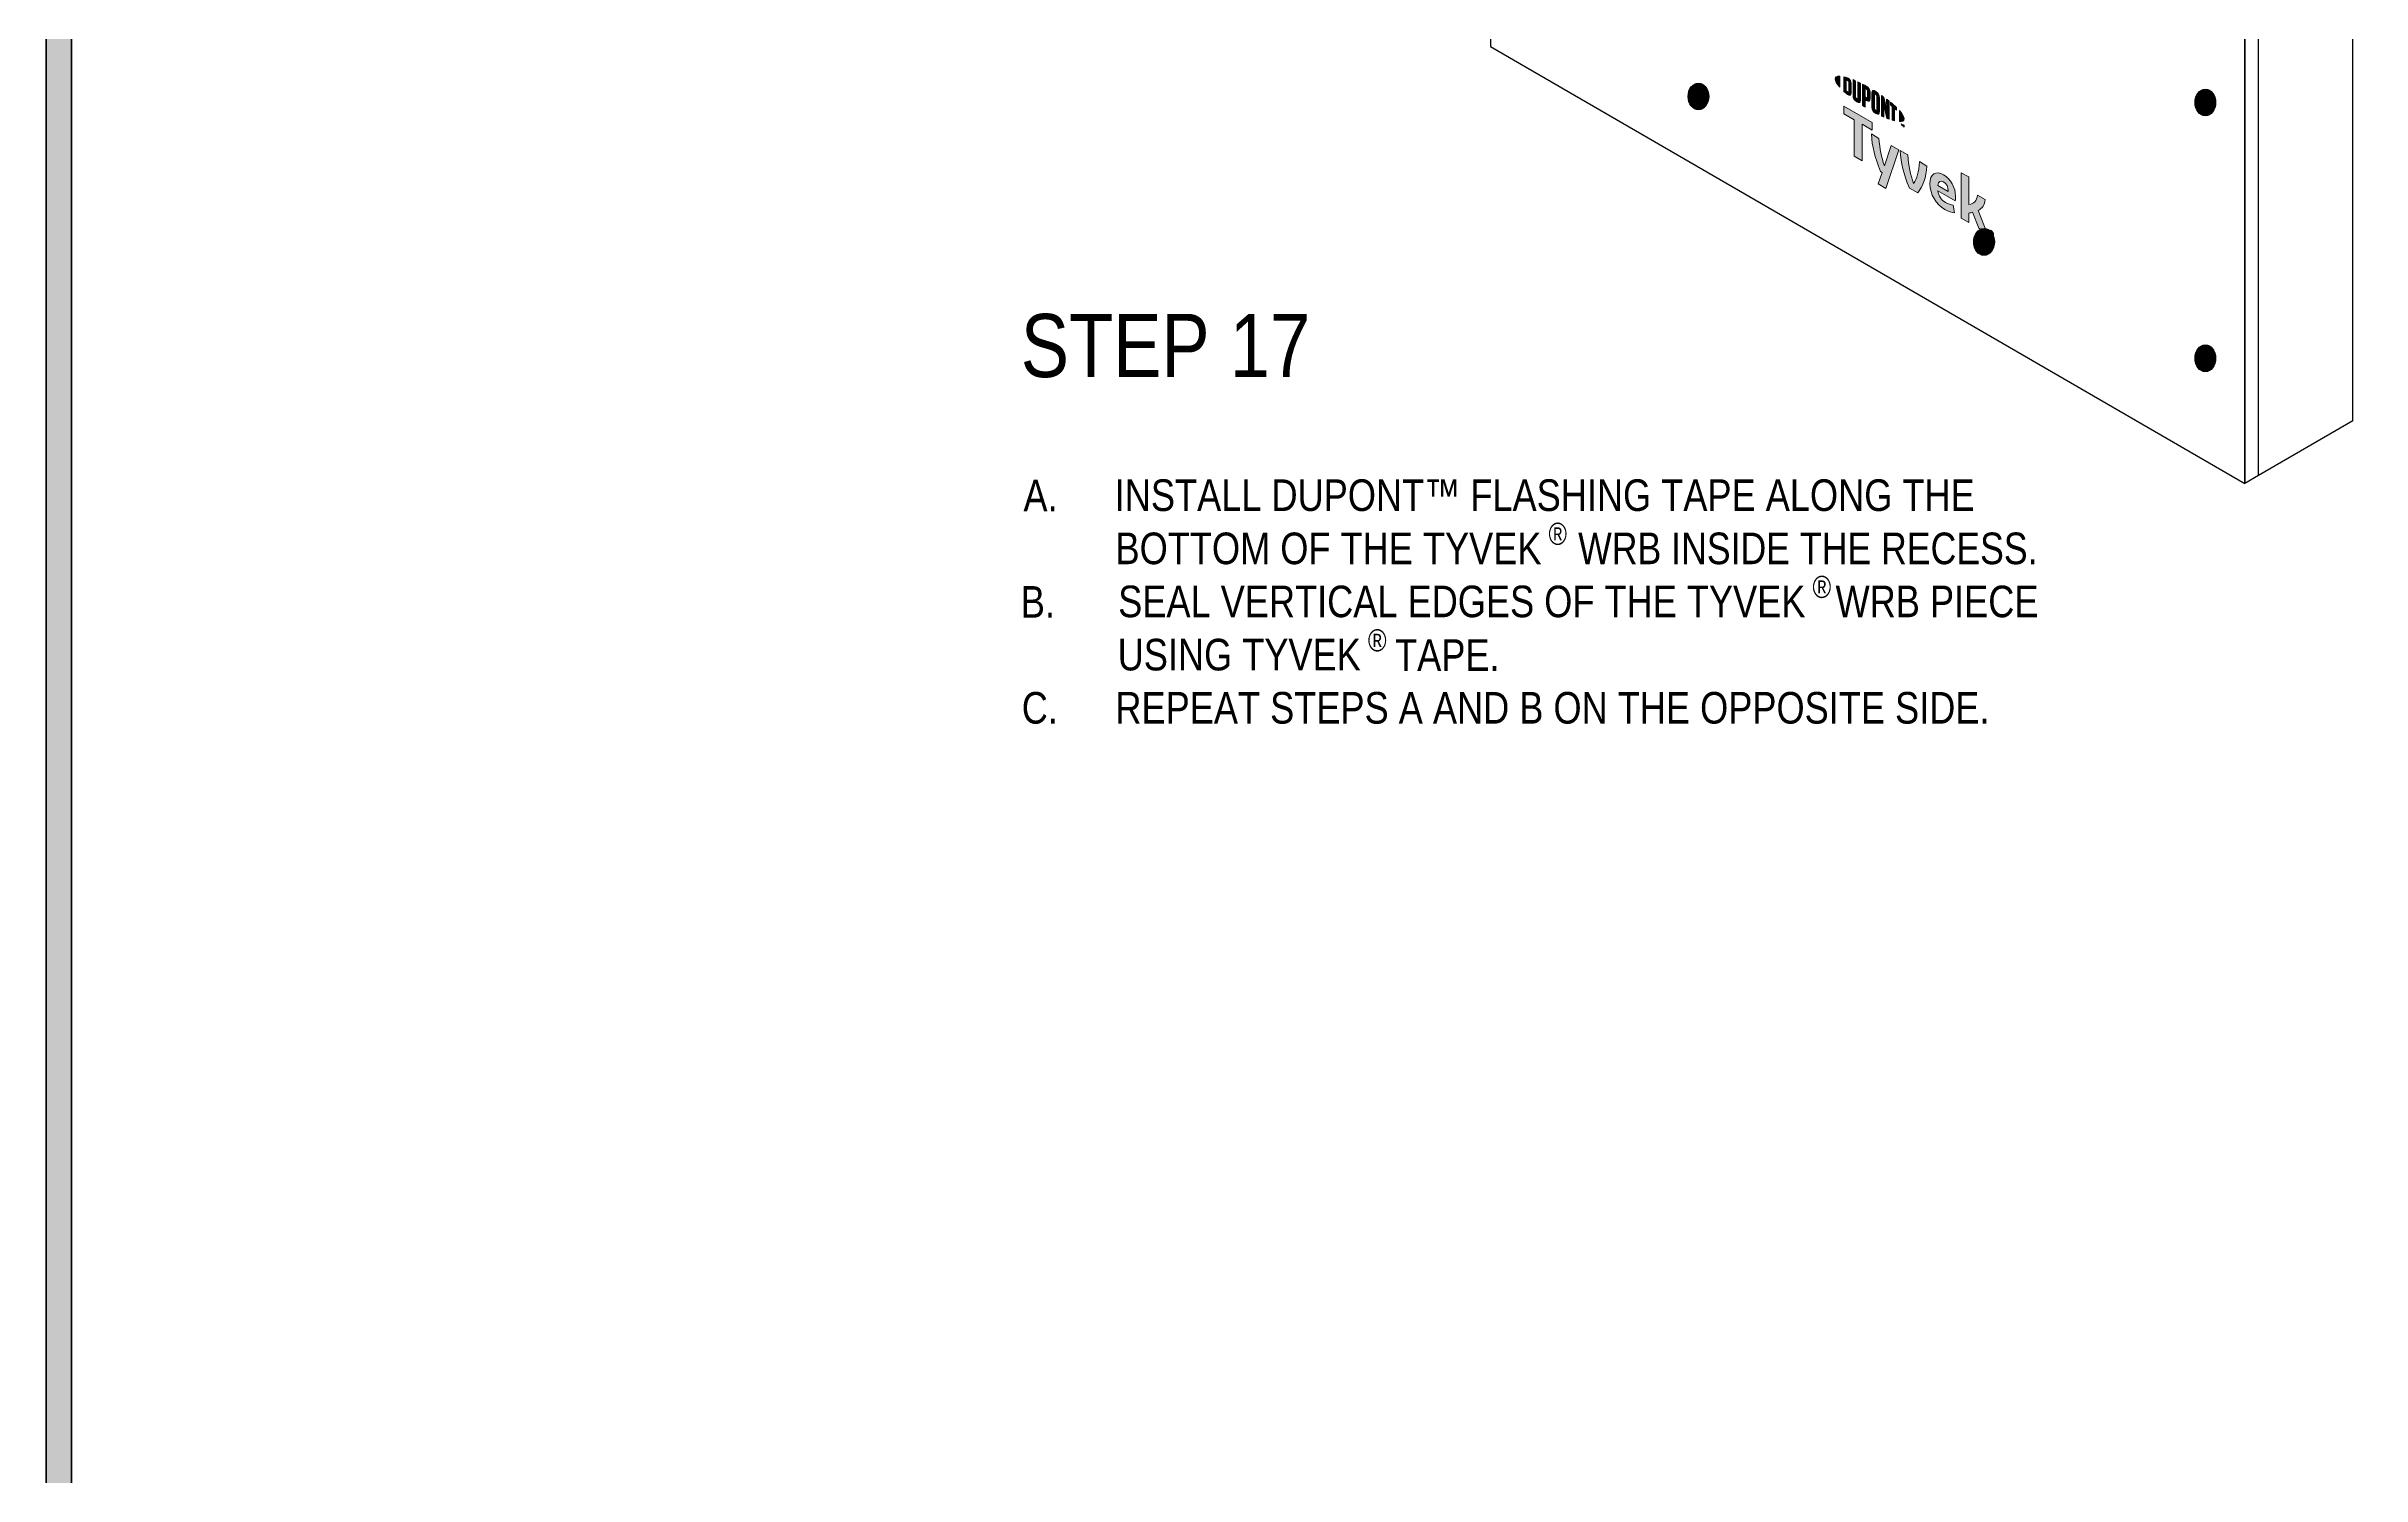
# Model space of a CAD drawing. Extents: x -1328 to 5679, y -4611 to 1603.
# Drawn here: x -1328 to -503, y -2100 to -1590 of the extents above; entities that cross this region are included whole.
import ezdxf

# ---------------------------------------------------------------- set-up
doc = ezdxf.new("R2010")
doc.units = 0
doc.header["$MEASUREMENT"] = 0
for name, color, linetype, lineweight in [('.ATI-TEXT_1', 7, 'Continuous', 0), ('G-ANNO-TTLB', 7, 'Continuous', 0), ('TYVEK', 7, 'Continuous', 0), ('X-REF - TRACED', 7, 'Continuous', 0)]:
    doc.layers.add(name, color=color, linetype=linetype, lineweight=lineweight)

# ---------------------------------------------------------------- blocks, each defined once
blk = doc.blocks.new('Block_34')
at = {"layer": '.ATI-TEXT_1', "char_height": 0.2, "attachment_point": 7}
for s, insert in [('\\C18;\\c0;\\FArial Narrow|b0|i0|c1;\\H11.251642;\\W1.000000;A.', (-979.77, -1756.18)), ('\\C18;\\c0;\\FArial Narrow|b0|i0|c1;\\H11.251642;\\W1.000000;INSTALL DUPONT™ FLASHING TAPE ALONG THE', (-947.24, -1756.18)), ('\\C18;\\c0;\\FArial Narrow|b0|i0|c1;\\H11.251642;\\W1.000000;BOTTOM OF THE TYVEK', (-946.97, -1775.14)), ('\\C18;\\c0;\\FArial Narrow|b0|i0|c1;\\H7.876153;\\W0.985660;®', (-792.63, -1768.2)), ('\\C18;\\c0;\\FArial Narrow|b0|i0|c1;\\H11.251642;\\W0.985660; WRB INSIDE THE RECESS.', (-785.61, -1775.14)), ('\\C18;\\c0;\\FArial Narrow|b0|i0|c1;\\H11.251642;\\W1.000000;SEAL VERTICAL EDGES OF THE TYVEK   WRB PIECE', (-946.01, -1794.04)), ('\\C18;\\c0;\\FArial Narrow|b0|i0|c1;\\H7.876153;\\W1.000000;®', (-698.55, -1787.11)), ('\\C18;\\c0;\\FArial Narrow|b0|i0|c1;\\H11.251642;\\W1.000000;B.', (-980.72, -1794.04)), ('\\C18;\\c0;\\FArial Narrow|b0|i0|c1;\\H7.876153;\\W1.000000;®', (-857, -1806.15)), ('\\C18;\\c0;\\FArial Narrow|b0|i0|c1;\\H11.251642;\\W1.000000;USING TYVEK', (-946.19, -1812.99)), ('\\C18;\\c0;\\FArial Narrow|b0|i0|c1;\\H11.251642;\\W1.000000; TAPE.', (-850.91, -1812.99)), ('\\C18;\\c0;\\FArial Narrow|b0|i0|c1;\\H11.251642;\\W1.000000;C.', (-980.38, -1831.94)), ('\\C18;\\c0;\\FArial Narrow|b0|i0|c1;\\H11.251642;\\W1.000000;REPEAT STEPS A AND B ON THE OPPOSITE SIDE.', (-947, -1831.94))]:
    blk.add_mtext(s, dxfattribs=dict(at, insert=insert))
blk = doc.blocks.new('Block_88')
at = {"layer": 'TYVEK', "true_color": 0x003b71, "transparency": 33554687}
h = blk.add_hatch(color=156, dxfattribs=at)
h.dxf.hatch_style = 2
edge = h.paths.add_edge_path()
edge.add_ellipse((-804.92, -1210.24), major_axis=(0, 4.78), ratio=0.766948, start_angle=0, end_angle=360)
h = blk.add_hatch(color=156, dxfattribs=at)
h.dxf.hatch_style = 2
edge = h.paths.add_edge_path()
edge.add_ellipse((-739.21, -1241.56), major_axis=(0, 4.78), ratio=0.766948, start_angle=0, end_angle=360)
h = blk.add_hatch(color=156, dxfattribs=at)
h.dxf.hatch_style = 2
edge = h.paths.add_edge_path()
edge.add_ellipse((-637.41, -1295.98), major_axis=(0, 4.78), ratio=0.766948, start_angle=0, end_angle=360)
h = blk.add_hatch(color=156, dxfattribs=at)
h.dxf.hatch_style = 2
edge = h.paths.add_edge_path()
edge.add_ellipse((-804.92, -1301.29), major_axis=(0, 4.78), ratio=0.766948, start_angle=0, end_angle=360)
h = blk.add_hatch(color=156, dxfattribs=at)
h.dxf.hatch_style = 2
edge = h.paths.add_edge_path()
edge.add_ellipse((-558.54, -1337.32), major_axis=(0, 4.78), ratio=0.766948, start_angle=0, end_angle=360)
h = blk.add_hatch(color=156, dxfattribs=at)
h.dxf.hatch_style = 2
edge = h.paths.add_edge_path()
edge.add_ellipse((-804.92, -1392.37), major_axis=(0, 4.78), ratio=0.766948, start_angle=0, end_angle=360)
h = blk.add_hatch(color=156, dxfattribs=at)
h.dxf.hatch_style = 2
edge = h.paths.add_edge_path()
edge.add_ellipse((-558.54, -1428.37), major_axis=(0, 4.78), ratio=0.766948, start_angle=0, end_angle=360)
h = blk.add_hatch(color=156, dxfattribs=at)
h.dxf.hatch_style = 2
edge = h.paths.add_edge_path()
edge.add_ellipse((-804.92, -1483.42), major_axis=(0, 4.78), ratio=0.766948, start_angle=0, end_angle=360)
h = blk.add_hatch(color=156, dxfattribs=at)
h.dxf.hatch_style = 2
edge = h.paths.add_edge_path()
edge.add_ellipse((-558.54, -1519.44), major_axis=(0, 4.78), ratio=0.766948, start_angle=0, end_angle=360)
h = blk.add_hatch(color=156, dxfattribs=at)
h.dxf.hatch_style = 2
edge = h.paths.add_edge_path()
edge.add_ellipse((-804.92, -1574.53), major_axis=(0, 4.78), ratio=0.766948, start_angle=0, end_angle=360)
h = blk.add_hatch(color=156, dxfattribs=at)
h.dxf.hatch_style = 2
edge = h.paths.add_edge_path()
edge.add_ellipse((-739.21, -1608.35), major_axis=(0, 4.78), ratio=0.766948, start_angle=0, end_angle=360)
h = blk.add_hatch(color=156, dxfattribs=at)
h.dxf.hatch_style = 2
edge = h.paths.add_edge_path()
edge.add_ellipse((-558.54, -1610.49), major_axis=(0, 4.78), ratio=0.766948, start_angle=0, end_angle=360)
h = blk.add_hatch(color=156, dxfattribs=at)
h.dxf.hatch_style = 2
edge = h.paths.add_edge_path()
edge.add_ellipse((-637.41, -1660.16), major_axis=(0, 4.78), ratio=0.766948, start_angle=0, end_angle=360)
h = blk.add_hatch(color=156, dxfattribs=at)
h.dxf.hatch_style = 2
edge = h.paths.add_edge_path()
edge.add_ellipse((-558.54, -1701.6), major_axis=(0, 4.78), ratio=0.766948, start_angle=0, end_angle=360)
at = {"layer": 'TYVEK', "color": 18, "lineweight": 25, "true_color": 0x080808}
for p, q in [((-805.89, -1210.21), (-803.95, -1210.21)), ((-804.92, -1208.98), (-804.92, -1211.44)), ((-740.18, -1241.53), (-738.23, -1241.53)), ((-739.21, -1240.3), (-739.21, -1242.77)), ((-637.41, -1294.72), (-637.41, -1297.19)), ((-804.92, -1300.03), (-804.92, -1302.49)), ((-638.39, -1295.95), (-636.44, -1295.95)), ((-558.54, -1336.05), (-558.54, -1338.52)), ((-805.89, -1392.34), (-803.95, -1392.34)), ((-804.92, -1391.1), (-804.92, -1393.57)), ((-558.54, -1427.1), (-558.54, -1429.57)), ((-805.89, -1483.39), (-803.95, -1483.39)), ((-804.92, -1482.15), (-804.92, -1484.62)), ((-558.54, -1518.18), (-558.54, -1520.65)), ((-559.51, -1519.42), (-557.56, -1519.42)), ((-805.89, -1574.5), (-803.95, -1574.5)), ((-804.92, -1573.26), (-804.92, -1575.73)), ((-740.18, -1608.32), (-738.23, -1608.32)), ((-739.21, -1607.08), (-739.21, -1609.55)), ((-559.51, -1610.46), (-557.56, -1610.46)), ((-558.54, -1609.23), (-558.54, -1611.7)), ((-638.39, -1660.13), (-636.44, -1660.13)), ((-637.41, -1658.89), (-637.41, -1661.36)), ((-559.51, -1701.57), (-557.56, -1701.57)), ((-558.54, -1700.34), (-558.54, -1702.81))]:
    blk.add_line(p, q, dxfattribs=at)
at = {"layer": 'TYVEK', "color": 18, "lineweight": 25, "true_color": 0x000000}
blk.add_line((-559.51, -1337.29), (-557.56, -1337.29), dxfattribs=at)
at = {"layer": 'TYVEK', "color": 33, "lineweight": 25, "true_color": 0xcc9966}
for points in [[(-559.05, -1332.95)], [(-809.1, -1392.73)], [(-805.43, -1387.95)], [(-809.1, -1483.75)], [(-805.43, -1488.53)]]:
    blk.add_lwpolyline(points, dxfattribs=at)
at = {"layer": 'TYVEK', "color": 18, "lineweight": 25, "true_color": 0x000000}
for centre, major_axis, ratio in [((-804.92, -1210.24), (0, 4.78), 0.766948), ((-739.21, -1241.56), (0, 4.78), 0.766948), ((-637.41, -1295.98), (0, 4.78), 0.766948), ((-804.92, -1301.29), (0, 4.78), 0.766948), ((-558.54, -1337.32), (0, 4.78), 0.766948), ((-558.54, -1337.29), (0, 1.23), 0.788846), ((-804.92, -1392.37), (0, 4.78), 0.766948), ((-558.54, -1428.37), (0, 4.78), 0.766948), ((-804.92, -1483.42), (0, 4.78), 0.766948), ((-558.54, -1519.44), (0, 4.78), 0.766948), ((-804.92, -1574.53), (0, 4.78), 0.766948), ((-739.21, -1608.35), (0, 4.78), 0.766948), ((-558.54, -1610.49), (0, 4.78), 0.766948), ((-637.41, -1660.16), (0, 4.78), 0.766948), ((-558.54, -1701.6), (0, 4.78), 0.766948)]:
    blk.add_ellipse(centre, major_axis=major_axis, ratio=ratio, dxfattribs=at)
at = {"layer": 'TYVEK', "color": 18, "lineweight": 25, "true_color": 0x080808}
for centre in [(-804.92, -1210.21), (-739.21, -1241.53), (-637.41, -1295.95), (-804.92, -1301.26), (-804.92, -1392.34), (-558.54, -1428.34), (-804.92, -1483.39), (-558.54, -1519.42), (-804.92, -1574.5), (-739.21, -1608.32), (-558.54, -1610.46), (-637.41, -1660.13), (-558.54, -1701.57)]:
    blk.add_ellipse(centre, major_axis=(0, 1.23), ratio=0.788846, dxfattribs=at)
blk = doc.blocks.new('Block_513')
at = {"layer": 'X-REF - TRACED', "true_color": 0x848484, "transparency": 33554687}
h = blk.add_hatch(color=252, dxfattribs=at)
h.dxf.hatch_style = 2
edge = h.paths.add_edge_path()
edge.add_spline(control_points=[(-690.51, -1602.09), (-690.51, -1602.81), (-689.9, -1603.84), (-688.83, -1605.04), (-688.83, -1605.04), (-688.83, -1601.1), (-688.83, -1601.1), (-689.9, -1601.05), (-690.51, -1601.37), (-690.51, -1602.09)], knot_values=[0, 0, 0, 0, 1, 1, 1, 2, 2, 2, 3, 3, 3, 3], degree=3, periodic=0)
h = blk.add_hatch(color=252, dxfattribs=at)
h.dxf.hatch_style = 2
edge = h.paths.add_edge_path()
edge.add_spline(control_points=[(-685.63, -1606.52), (-685.63, -1606.82), (-685.79, -1606.83), (-685.98, -1606.72), (-686.12, -1606.64), (-686.35, -1606.44), (-686.54, -1606.28), (-686.54, -1606.28), (-686.54, -1602.51), (-686.54, -1602.51), (-686.35, -1602.56), (-686.12, -1602.63), (-685.98, -1602.72), (-685.79, -1602.83), (-685.63, -1603.02), (-685.63, -1603.32), (-685.63, -1603.32), (-685.63, -1606.52), (-685.63, -1606.52)], knot_values=[0, 0, 0, 0, 1, 1, 1, 2, 2, 2, 3, 3, 3, 4, 4, 4, 5, 5, 5, 6, 6, 6, 6], degree=3, periodic=0)
edge = h.paths.add_edge_path()
edge.add_spline(control_points=[(-685.85, -1601.8), (-686.15, -1601.63), (-686.58, -1601.48), (-687.36, -1601.31), (-687.36, -1601.31), (-687.36, -1606.53), (-687.36, -1606.53), (-686.67, -1607.17), (-686.15, -1607.61), (-685.85, -1607.78), (-685.17, -1608.18), (-684.78, -1607.92), (-684.78, -1607.14), (-684.78, -1607.14), (-684.78, -1603.68), (-684.78, -1603.68), (-684.78, -1602.9), (-685.17, -1602.2), (-685.85, -1601.8)], knot_values=[0, 0, 0, 0, 1, 1, 1, 2, 2, 2, 3, 3, 3, 4, 4, 4, 5, 5, 5, 6, 6, 6, 6], degree=3, periodic=0)
h = blk.add_hatch(color=252, dxfattribs=at)
h.dxf.hatch_style = 2
edge = h.paths.add_edge_path()
edge.add_spline(control_points=[(-682.39, -1609), (-682.39, -1609.31), (-682.48, -1609.45), (-682.81, -1609.21), (-683.13, -1608.98), (-683.22, -1608.77), (-683.22, -1608.41), (-683.22, -1608.41), (-683.22, -1602.73), (-683.22, -1602.73), (-683.43, -1602.63), (-683.91, -1602.43), (-684.11, -1602.34), (-684.11, -1602.34), (-684.11, -1608.1), (-684.11, -1608.1), (-684.11, -1609.01), (-683.73, -1609.6), (-682.81, -1610.25), (-681.96, -1610.85), (-681.45, -1610.65), (-681.45, -1609.64), (-681.45, -1609.64), (-681.45, -1603.56), (-681.45, -1603.56), (-681.62, -1603.47), (-682.2, -1603.19), (-682.39, -1603.11), (-682.39, -1603.11), (-682.39, -1609), (-682.39, -1609)], knot_values=[0, 0, 0, 0, 1, 1, 1, 2, 2, 2, 3, 3, 3, 4, 4, 4, 5, 5, 5, 6, 6, 6, 7, 7, 7, 8, 8, 8, 9, 9, 9, 10, 10, 10, 10], degree=3, periodic=0)
h = blk.add_hatch(color=252, dxfattribs=at)
h.dxf.hatch_style = 2
edge = h.paths.add_edge_path()
edge.add_spline(control_points=[(-678.97, -1608.48), (-678.97, -1608.81), (-679.07, -1608.92), (-679.45, -1608.7), (-679.45, -1608.7), (-679.78, -1608.51), (-679.78, -1608.51), (-679.78, -1608.51), (-679.78, -1605.49), (-679.78, -1605.49), (-679.63, -1605.57), (-679.55, -1605.61), (-679.47, -1605.66), (-679.05, -1605.9), (-678.97, -1606.13), (-678.97, -1606.46), (-678.97, -1606.46), (-678.97, -1608.48), (-678.97, -1608.48)], knot_values=[0, 0, 0, 0, 1, 1, 1, 2, 2, 2, 3, 3, 3, 4, 4, 4, 5, 5, 5, 6, 6, 6, 6], degree=3, periodic=0)
edge = h.paths.add_edge_path()
edge.add_spline(control_points=[(-679.41, -1604.62), (-679.57, -1604.53), (-680.17, -1604.21), (-680.72, -1603.93), (-680.72, -1603.93), (-680.72, -1611.58), (-680.72, -1611.58), (-680.53, -1611.7), (-680.04, -1612.01), (-679.78, -1612.17), (-679.78, -1612.17), (-679.78, -1609.57), (-679.78, -1609.57), (-679.78, -1609.57), (-679.41, -1609.79), (-679.41, -1609.79), (-678.43, -1610.35), (-678.02, -1610.08), (-678.02, -1609.11), (-678.02, -1609.11), (-678.02, -1606.85), (-678.02, -1606.85), (-678.02, -1605.9), (-678.48, -1605.16), (-679.41, -1604.62)], knot_values=[0, 0, 0, 0, 1, 1, 1, 2, 2, 2, 3, 3, 3, 4, 4, 4, 5, 5, 5, 6, 6, 6, 7, 7, 7, 8, 8, 8, 8], degree=3, periodic=0)
h = blk.add_hatch(color=252, dxfattribs=at)
h.dxf.hatch_style = 2
edge = h.paths.add_edge_path()
edge.add_spline(control_points=[(-675.62, -1613.09), (-675.62, -1613.39), (-675.7, -1613.5), (-676.04, -1613.32), (-676.38, -1613.13), (-676.47, -1612.91), (-676.47, -1612.59), (-676.47, -1612.59), (-676.47, -1607.82), (-676.47, -1607.82), (-676.47, -1607.51), (-676.38, -1607.39), (-676.04, -1607.6), (-675.7, -1607.8), (-675.62, -1608.01), (-675.62, -1608.32), (-675.62, -1608.32), (-675.62, -1613.09), (-675.62, -1613.09)], knot_values=[0, 0, 0, 0, 1, 1, 1, 2, 2, 2, 3, 3, 3, 4, 4, 4, 5, 5, 5, 6, 6, 6, 6], degree=3, periodic=0)
edge = h.paths.add_edge_path()
edge.add_spline(control_points=[(-676.04, -1606.53), (-676.91, -1605.98), (-677.42, -1606.12), (-677.42, -1607.13), (-677.42, -1607.13), (-677.42, -1612.13), (-677.42, -1612.13), (-677.42, -1613.2), (-676.95, -1613.91), (-676.04, -1614.39), (-675.14, -1614.86), (-674.67, -1614.74), (-674.67, -1613.61), (-674.67, -1613.61), (-674.67, -1608.83), (-674.67, -1608.83), (-674.67, -1607.75), (-675.09, -1607.13), (-676.04, -1606.53)], knot_values=[0, 0, 0, 0, 1, 1, 1, 2, 2, 2, 3, 3, 3, 4, 4, 4, 5, 5, 5, 6, 6, 6, 6], degree=3, periodic=0)
h = blk.add_hatch(color=252, dxfattribs=at)
h.dxf.hatch_style = 2
edge = h.paths.add_edge_path()
edge.add_spline(control_points=[(-672.07, -1613.08), (-672.07, -1613.08), (-673.11, -1608.59), (-673.11, -1608.59), (-673.39, -1608.39), (-673.73, -1608.15), (-673.99, -1607.96), (-673.99, -1607.96), (-673.99, -1615.31), (-673.99, -1615.31), (-673.81, -1615.4), (-673.34, -1615.61), (-673.09, -1615.71), (-673.09, -1615.71), (-673.17, -1611.34), (-673.17, -1611.34), (-673.17, -1611.34), (-672.07, -1616.14), (-672.07, -1616.14), (-671.83, -1616.23), (-671.49, -1616.36), (-671.26, -1616.44), (-671.26, -1616.44), (-671.26, -1609.99), (-671.26, -1609.99), (-671.5, -1609.8), (-671.92, -1609.47), (-672.13, -1609.31), (-672.13, -1609.31), (-672.07, -1613.08), (-672.07, -1613.08)], knot_values=[0, 0, 0, 0, 1, 1, 1, 2, 2, 2, 3, 3, 3, 4, 4, 4, 5, 5, 5, 6, 6, 6, 7, 7, 7, 8, 8, 8, 9, 9, 9, 10, 10, 10, 10], degree=3, periodic=0)
h = blk.add_hatch(color=252, dxfattribs=at)
h.dxf.hatch_style = 2
edge = h.paths.add_edge_path()
edge.add_spline(control_points=[(-670.8, -1611.38), (-670.57, -1611.56), (-670.34, -1611.75), (-670.12, -1611.93), (-670.12, -1611.93), (-670.12, -1616.82), (-670.12, -1616.82), (-669.91, -1616.88), (-669.53, -1616.99), (-669.28, -1617.05), (-669.28, -1617.05), (-669.28, -1612.65), (-669.28, -1612.65), (-669.03, -1612.86), (-668.8, -1613.07), (-668.59, -1613.26), (-668.59, -1613.26), (-668.59, -1612.32), (-668.59, -1612.32), (-669.26, -1611.67), (-669.97, -1611.04), (-670.8, -1610.36), (-670.8, -1610.36), (-670.8, -1611.38), (-670.8, -1611.38)], knot_values=[0, 0, 0, 0, 1, 1, 1, 2, 2, 2, 3, 3, 3, 4, 4, 4, 5, 5, 5, 6, 6, 6, 7, 7, 7, 8, 8, 8, 8], degree=3, periodic=0)
h = blk.add_hatch(color=252, dxfattribs=at)
h.dxf.hatch_style = 2
edge = h.paths.add_edge_path()
edge.add_spline(control_points=[(-665.91, -1616.3), (-665.91, -1617.02), (-666.52, -1617.34), (-667.58, -1617.31), (-667.58, -1617.31), (-667.58, -1613.36), (-667.58, -1613.36), (-666.52, -1614.56), (-665.91, -1615.58), (-665.91, -1616.3)], knot_values=[0, 0, 0, 0, 1, 1, 1, 2, 2, 2, 3, 3, 3, 3], degree=3, periodic=0)
h = blk.add_hatch(color=252, dxfattribs=at)
h.dxf.hatch_style = 2
edge = h.paths.add_edge_path()
edge.add_spline(control_points=[(-666.4, -1618.38), (-666.4, -1618.38), (-666.3, -1618.44), (-666.3, -1618.44), (-666.3, -1618.44), (-666.15, -1618.8), (-666.15, -1618.8), (-666.15, -1618.8), (-666, -1618.61), (-666, -1618.61), (-666, -1618.61), (-665.91, -1618.67), (-665.91, -1618.67), (-665.91, -1618.67), (-665.91, -1619.24), (-665.91, -1619.24), (-665.91, -1619.24), (-666, -1619.18), (-666, -1619.18), (-666, -1619.18), (-666, -1618.78), (-666, -1618.78), (-666, -1618.78), (-666.15, -1618.96), (-666.15, -1618.96), (-666.15, -1618.96), (-666.16, -1618.96), (-666.16, -1618.96), (-666.16, -1618.96), (-666.31, -1618.6), (-666.31, -1618.6), (-666.31, -1618.6), (-666.31, -1619), (-666.31, -1619), (-666.31, -1619), (-666.4, -1618.95), (-666.4, -1618.95), (-666.4, -1618.95), (-666.4, -1618.38), (-666.4, -1618.38)], knot_values=[0, 0, 0, 0, 1, 1, 1, 2, 2, 2, 3, 3, 3, 4, 4, 4, 5, 5, 5, 6, 6, 6, 7, 7, 7, 8, 8, 8, 9, 9, 9, 10, 10, 10, 11, 11, 11, 12, 12, 12, 13, 13, 13, 13], degree=3, periodic=0)
edge = h.paths.add_edge_path()
edge.add_spline(control_points=[(-666.76, -1618.28), (-666.76, -1618.28), (-666.91, -1618.19), (-666.91, -1618.19), (-666.91, -1618.19), (-666.91, -1618.09), (-666.91, -1618.09), (-666.91, -1618.09), (-666.51, -1618.32), (-666.51, -1618.32), (-666.51, -1618.32), (-666.51, -1618.42), (-666.51, -1618.42), (-666.51, -1618.42), (-666.66, -1618.33), (-666.66, -1618.33), (-666.66, -1618.33), (-666.66, -1618.8), (-666.66, -1618.8), (-666.66, -1618.8), (-666.76, -1618.74), (-666.76, -1618.74), (-666.76, -1618.74), (-666.76, -1618.28), (-666.76, -1618.28)], knot_values=[0, 0, 0, 0, 1, 1, 1, 2, 2, 2, 3, 3, 3, 4, 4, 4, 5, 5, 5, 6, 6, 6, 7, 7, 7, 8, 8, 8, 8], degree=3, periodic=0)
at = {"layer": 'X-REF - TRACED'}
for points, knots in [([(-690.51, -1602.09), (-690.51, -1602.81), (-689.9, -1603.84), (-688.83, -1605.04), (-688.83, -1605.04), (-688.83, -1601.1), (-688.83, -1601.1), (-689.9, -1601.05), (-690.51, -1601.37), (-690.51, -1602.09)], [0, 0, 0, 0, 1, 1, 1, 2, 2, 2, 3, 3, 3, 3]), ([(-685.85, -1601.8), (-686.15, -1601.63), (-686.58, -1601.48), (-687.36, -1601.31), (-687.36, -1601.31), (-687.36, -1606.53), (-687.36, -1606.53), (-686.67, -1607.17), (-686.15, -1607.61), (-685.85, -1607.78), (-685.17, -1608.18), (-684.78, -1607.92), (-684.78, -1607.14), (-684.78, -1607.14), (-684.78, -1603.68), (-684.78, -1603.68), (-684.78, -1602.9), (-685.17, -1602.2), (-685.85, -1601.8)], [0, 0, 0, 0, 1, 1, 1, 2, 2, 2, 3, 3, 3, 4, 4, 4, 5, 5, 5, 6, 6, 6, 6]), ([(-685.63, -1606.52), (-685.63, -1606.82), (-685.79, -1606.83), (-685.98, -1606.72), (-686.12, -1606.64), (-686.35, -1606.44), (-686.54, -1606.28), (-686.54, -1606.28), (-686.54, -1602.51), (-686.54, -1602.51), (-686.35, -1602.56), (-686.12, -1602.63), (-685.98, -1602.72), (-685.79, -1602.83), (-685.63, -1603.02), (-685.63, -1603.32), (-685.63, -1603.32), (-685.63, -1606.52), (-685.63, -1606.52)], [0, 0, 0, 0, 1, 1, 1, 2, 2, 2, 3, 3, 3, 4, 4, 4, 5, 5, 5, 6, 6, 6, 6]), ([(-682.39, -1609), (-682.39, -1609.31), (-682.48, -1609.45), (-682.81, -1609.21), (-683.13, -1608.98), (-683.22, -1608.77), (-683.22, -1608.41), (-683.22, -1608.41), (-683.22, -1602.73), (-683.22, -1602.73), (-683.43, -1602.63), (-683.91, -1602.43), (-684.11, -1602.34), (-684.11, -1602.34), (-684.11, -1608.1), (-684.11, -1608.1), (-684.11, -1609.01), (-683.73, -1609.6), (-682.81, -1610.25), (-681.96, -1610.85), (-681.45, -1610.65), (-681.45, -1609.64), (-681.45, -1609.64), (-681.45, -1603.56), (-681.45, -1603.56), (-681.62, -1603.47), (-682.2, -1603.19), (-682.39, -1603.11), (-682.39, -1603.11), (-682.39, -1609), (-682.39, -1609)], [0, 0, 0, 0, 1, 1, 1, 2, 2, 2, 3, 3, 3, 4, 4, 4, 5, 5, 5, 6, 6, 6, 7, 7, 7, 8, 8, 8, 9, 9, 9, 10, 10, 10, 10]), ([(-679.41, -1604.62), (-679.57, -1604.53), (-680.17, -1604.21), (-680.72, -1603.93), (-680.72, -1603.93), (-680.72, -1611.58), (-680.72, -1611.58), (-680.53, -1611.7), (-680.04, -1612.01), (-679.78, -1612.17), (-679.78, -1612.17), (-679.78, -1609.57), (-679.78, -1609.57), (-679.78, -1609.57), (-679.41, -1609.79), (-679.41, -1609.79), (-678.43, -1610.35), (-678.02, -1610.08), (-678.02, -1609.11), (-678.02, -1609.11), (-678.02, -1606.85), (-678.02, -1606.85), (-678.02, -1605.9), (-678.48, -1605.16), (-679.41, -1604.62)], [0, 0, 0, 0, 1, 1, 1, 2, 2, 2, 3, 3, 3, 4, 4, 4, 5, 5, 5, 6, 6, 6, 7, 7, 7, 8, 8, 8, 8]), ([(-678.97, -1608.48), (-678.97, -1608.81), (-679.07, -1608.92), (-679.45, -1608.7), (-679.45, -1608.7), (-679.78, -1608.51), (-679.78, -1608.51), (-679.78, -1608.51), (-679.78, -1605.49), (-679.78, -1605.49), (-679.63, -1605.57), (-679.55, -1605.61), (-679.47, -1605.66), (-679.05, -1605.9), (-678.97, -1606.13), (-678.97, -1606.46), (-678.97, -1606.46), (-678.97, -1608.48), (-678.97, -1608.48)], [0, 0, 0, 0, 1, 1, 1, 2, 2, 2, 3, 3, 3, 4, 4, 4, 5, 5, 5, 6, 6, 6, 6]), ([(-676.04, -1606.53), (-676.91, -1605.98), (-677.42, -1606.12), (-677.42, -1607.13), (-677.42, -1607.13), (-677.42, -1612.13), (-677.42, -1612.13), (-677.42, -1613.2), (-676.95, -1613.91), (-676.04, -1614.39), (-675.14, -1614.86), (-674.67, -1614.74), (-674.67, -1613.61), (-674.67, -1613.61), (-674.67, -1608.83), (-674.67, -1608.83), (-674.67, -1607.75), (-675.09, -1607.13), (-676.04, -1606.53)], [0, 0, 0, 0, 1, 1, 1, 2, 2, 2, 3, 3, 3, 4, 4, 4, 5, 5, 5, 6, 6, 6, 6]), ([(-675.62, -1613.09), (-675.62, -1613.39), (-675.7, -1613.5), (-676.04, -1613.32), (-676.38, -1613.13), (-676.47, -1612.91), (-676.47, -1612.59), (-676.47, -1612.59), (-676.47, -1607.82), (-676.47, -1607.82), (-676.47, -1607.51), (-676.38, -1607.39), (-676.04, -1607.6), (-675.7, -1607.8), (-675.62, -1608.01), (-675.62, -1608.32), (-675.62, -1608.32), (-675.62, -1613.09), (-675.62, -1613.09)], [0, 0, 0, 0, 1, 1, 1, 2, 2, 2, 3, 3, 3, 4, 4, 4, 5, 5, 5, 6, 6, 6, 6]), ([(-672.07, -1613.08), (-672.07, -1613.08), (-673.11, -1608.59), (-673.11, -1608.59), (-673.39, -1608.39), (-673.73, -1608.15), (-673.99, -1607.96), (-673.99, -1607.96), (-673.99, -1615.31), (-673.99, -1615.31), (-673.81, -1615.4), (-673.34, -1615.61), (-673.09, -1615.71), (-673.09, -1615.71), (-673.17, -1611.34), (-673.17, -1611.34), (-673.17, -1611.34), (-672.07, -1616.14), (-672.07, -1616.14), (-671.83, -1616.23), (-671.49, -1616.36), (-671.26, -1616.44), (-671.26, -1616.44), (-671.26, -1609.99), (-671.26, -1609.99), (-671.5, -1609.8), (-671.92, -1609.47), (-672.13, -1609.31), (-672.13, -1609.31), (-672.07, -1613.08), (-672.07, -1613.08)], [0, 0, 0, 0, 1, 1, 1, 2, 2, 2, 3, 3, 3, 4, 4, 4, 5, 5, 5, 6, 6, 6, 7, 7, 7, 8, 8, 8, 9, 9, 9, 10, 10, 10, 10]), ([(-670.8, -1611.38), (-670.57, -1611.56), (-670.34, -1611.75), (-670.12, -1611.93), (-670.12, -1611.93), (-670.12, -1616.82), (-670.12, -1616.82), (-669.91, -1616.88), (-669.53, -1616.99), (-669.28, -1617.05), (-669.28, -1617.05), (-669.28, -1612.65), (-669.28, -1612.65), (-669.03, -1612.86), (-668.8, -1613.07), (-668.59, -1613.26), (-668.59, -1613.26), (-668.59, -1612.32), (-668.59, -1612.32), (-669.26, -1611.67), (-669.97, -1611.04), (-670.8, -1610.36), (-670.8, -1610.36), (-670.8, -1611.38), (-670.8, -1611.38)], [0, 0, 0, 0, 1, 1, 1, 2, 2, 2, 3, 3, 3, 4, 4, 4, 5, 5, 5, 6, 6, 6, 7, 7, 7, 8, 8, 8, 8]), ([(-665.91, -1616.3), (-665.91, -1617.02), (-666.52, -1617.34), (-667.58, -1617.31), (-667.58, -1617.31), (-667.58, -1613.36), (-667.58, -1613.36), (-666.52, -1614.56), (-665.91, -1615.58), (-665.91, -1616.3)], [0, 0, 0, 0, 1, 1, 1, 2, 2, 2, 3, 3, 3, 3]), ([(-666.76, -1618.28), (-666.76, -1618.28), (-666.91, -1618.19), (-666.91, -1618.19), (-666.91, -1618.19), (-666.91, -1618.09), (-666.91, -1618.09), (-666.91, -1618.09), (-666.51, -1618.32), (-666.51, -1618.32), (-666.51, -1618.32), (-666.51, -1618.42), (-666.51, -1618.42), (-666.51, -1618.42), (-666.66, -1618.33), (-666.66, -1618.33), (-666.66, -1618.33), (-666.66, -1618.8), (-666.66, -1618.8), (-666.66, -1618.8), (-666.76, -1618.74), (-666.76, -1618.74), (-666.76, -1618.74), (-666.76, -1618.28), (-666.76, -1618.28)], [0, 0, 0, 0, 1, 1, 1, 2, 2, 2, 3, 3, 3, 4, 4, 4, 5, 5, 5, 6, 6, 6, 7, 7, 7, 8, 8, 8, 8]), ([(-666.4, -1618.38), (-666.4, -1618.38), (-666.3, -1618.44), (-666.3, -1618.44), (-666.3, -1618.44), (-666.15, -1618.8), (-666.15, -1618.8), (-666.15, -1618.8), (-666, -1618.61), (-666, -1618.61), (-666, -1618.61), (-665.91, -1618.67), (-665.91, -1618.67), (-665.91, -1618.67), (-665.91, -1619.24), (-665.91, -1619.24), (-665.91, -1619.24), (-666, -1619.18), (-666, -1619.18), (-666, -1619.18), (-666, -1618.78), (-666, -1618.78), (-666, -1618.78), (-666.15, -1618.96), (-666.15, -1618.96), (-666.15, -1618.96), (-666.16, -1618.96), (-666.16, -1618.96), (-666.16, -1618.96), (-666.31, -1618.6), (-666.31, -1618.6), (-666.31, -1618.6), (-666.31, -1619), (-666.31, -1619), (-666.31, -1619), (-666.4, -1618.95), (-666.4, -1618.95), (-666.4, -1618.95), (-666.4, -1618.38), (-666.4, -1618.38)], [0, 0, 0, 0, 1, 1, 1, 2, 2, 2, 3, 3, 3, 4, 4, 4, 5, 5, 5, 6, 6, 6, 7, 7, 7, 8, 8, 8, 9, 9, 9, 10, 10, 10, 11, 11, 11, 12, 12, 12, 13, 13, 13, 13])]:
    blk.add_open_spline(points, degree=3, knots=knots, dxfattribs=at)
blk = doc.blocks.new('Block_517')
at = {"layer": 'X-REF - TRACED', "true_color": 0x848484, "transparency": 33554687}
h = blk.add_hatch(color=252, dxfattribs=at)
h.dxf.hatch_style = 2
h.paths.add_polyline_path([(-677.26, -1617.62), (-687.36, -1611.79), (-687.36, -1614.54), (-683.71, -1616.64), (-683.71, -1629.64), (-680.9, -1631.26), (-680.9, -1618.26), (-677.26, -1620.37)])
h = blk.add_hatch(color=252, dxfattribs=at)
h.dxf.hatch_style = 2
edge = h.paths.add_edge_path()
edge.add_spline(control_points=[(-660.47, -1631.57), (-660.64, -1635.31), (-661.39, -1637.49), (-662.54, -1639.36), (-663.66, -1636.17), (-664.39, -1633.15), (-664.6, -1629.18), (-664.6, -1629.18), (-667.33, -1627.6), (-667.33, -1627.6), (-667.04, -1632.29), (-666.15, -1635.7), (-664.04, -1641), (-664.04, -1641), (-661.03, -1642.73), (-661.03, -1642.73), (-658.99, -1639.84), (-658.15, -1637.42), (-657.76, -1633.13), (-657.76, -1633.13), (-660.47, -1631.57), (-660.47, -1631.57)], knot_values=[0, 0, 0, 0, 1, 1, 1, 2, 2, 2, 3, 3, 3, 4, 4, 4, 5, 5, 5, 6, 6, 6, 7, 7, 7, 7], degree=3, periodic=0)
h = blk.add_hatch(color=252, dxfattribs=at)
h.dxf.hatch_style = 2
edge = h.paths.add_edge_path()
edge.add_spline(control_points=[(-653.9, -1640.01), (-653.9, -1640.01), (-650.17, -1642.17), (-650.17, -1642.17), (-650.17, -1642.17), (-650.17, -1641.9), (-650.17, -1641.9), (-650.17, -1640.64), (-650.76, -1639.38), (-651.84, -1638.75), (-652.97, -1638.1), (-653.72, -1638.59), (-653.9, -1640.01)], knot_values=[0, 0, 0, 0, 1, 1, 1, 2, 2, 2, 3, 3, 3, 4, 4, 4, 4], degree=3, periodic=0)
edge = h.paths.add_edge_path()
edge.add_spline(control_points=[(-647.95, -1649.79), (-648.82, -1649.74), (-650.09, -1649.32), (-651.39, -1648.57), (-654.54, -1646.75), (-656.7, -1643.21), (-656.7, -1639.47), (-656.7, -1635.9), (-654.72, -1634.62), (-651.84, -1636.28), (-649.27, -1637.76), (-647.58, -1640.83), (-647.58, -1643.84), (-647.58, -1644.52), (-647.62, -1645.08), (-647.66, -1645.5), (-647.66, -1645.5), (-653.86, -1641.93), (-653.86, -1641.93), (-653.6, -1643.87), (-652.68, -1645.21), (-651.11, -1646.12), (-650.15, -1646.67), (-649.23, -1646.96), (-648.38, -1647.04), (-648.38, -1647.04), (-647.95, -1649.79), (-647.95, -1649.79)], knot_values=[0, 0, 0, 0, 1, 1, 1, 2, 2, 2, 3, 3, 3, 4, 4, 4, 5, 5, 5, 6, 6, 6, 7, 7, 7, 8, 8, 8, 9, 9, 9, 9], degree=3, periodic=0)
h = blk.add_hatch(color=252, dxfattribs=at)
h.dxf.hatch_style = 2
edge = h.paths.add_edge_path()
edge.add_spline(control_points=[(-639.56, -1648.99), (-639.56, -1648.99), (-636.3, -1657.01), (-636.3, -1657.01), (-636.3, -1657.01), (-639.24, -1655.31), (-639.24, -1655.31), (-639.24, -1655.31), (-641.5, -1649.62), (-641.5, -1649.62), (-641.91, -1649.72), (-642.34, -1649.81), (-642.81, -1649.88), (-642.81, -1649.88), (-642.81, -1653.25), (-642.81, -1653.25), (-642.81, -1653.25), (-645.52, -1651.69), (-645.52, -1651.69), (-645.52, -1651.69), (-645.52, -1635.56), (-645.52, -1635.56), (-645.52, -1635.56), (-642.81, -1636.97), (-642.81, -1636.97), (-642.81, -1636.97), (-642.81, -1646.88), (-642.81, -1646.88), (-640.97, -1646.58), (-640.07, -1645.52), (-639.75, -1643.53), (-639.75, -1643.53), (-637.07, -1645.08), (-637.07, -1645.08), (-637.13, -1646.98), (-637.99, -1648.21), (-639.56, -1648.99)], knot_values=[0, 0, 0, 0, 1, 1, 1, 2, 2, 2, 3, 3, 3, 4, 4, 4, 5, 5, 5, 6, 6, 6, 7, 7, 7, 8, 8, 8, 9, 9, 9, 10, 10, 10, 11, 11, 11, 12, 12, 12, 12], degree=3, periodic=0)
at = {"layer": 'X-REF - TRACED'}
blk.add_lwpolyline([(-677.26, -1617.62), (-687.36, -1611.79), (-687.36, -1614.54), (-683.71, -1616.64), (-683.71, -1629.64), (-680.9, -1631.26), (-680.9, -1618.26), (-677.26, -1620.37)], close=True, dxfattribs=at)
for points, knots in [([(-660.47, -1631.57), (-660.64, -1635.31), (-661.39, -1637.49), (-662.54, -1639.36), (-663.66, -1636.17), (-664.39, -1633.15), (-664.6, -1629.18), (-664.6, -1629.18), (-667.33, -1627.6), (-667.33, -1627.6), (-667.04, -1632.29), (-666.15, -1635.7), (-664.04, -1641), (-664.04, -1641), (-661.03, -1642.73), (-661.03, -1642.73), (-658.99, -1639.84), (-658.15, -1637.42), (-657.76, -1633.13), (-657.76, -1633.13), (-660.47, -1631.57), (-660.47, -1631.57)], [0, 0, 0, 0, 1, 1, 1, 2, 2, 2, 3, 3, 3, 4, 4, 4, 5, 5, 5, 6, 6, 6, 7, 7, 7, 7]), ([(-647.95, -1649.79), (-648.82, -1649.74), (-650.09, -1649.32), (-651.39, -1648.57), (-654.54, -1646.75), (-656.7, -1643.21), (-656.7, -1639.47), (-656.7, -1635.9), (-654.72, -1634.62), (-651.84, -1636.28), (-649.27, -1637.76), (-647.58, -1640.83), (-647.58, -1643.84), (-647.58, -1644.52), (-647.62, -1645.08), (-647.66, -1645.5), (-647.66, -1645.5), (-653.86, -1641.93), (-653.86, -1641.93), (-653.6, -1643.87), (-652.68, -1645.21), (-651.11, -1646.12), (-650.15, -1646.67), (-649.23, -1646.96), (-648.38, -1647.04), (-648.38, -1647.04), (-647.95, -1649.79), (-647.95, -1649.79)], [0, 0, 0, 0, 1, 1, 1, 2, 2, 2, 3, 3, 3, 4, 4, 4, 5, 5, 5, 6, 6, 6, 7, 7, 7, 8, 8, 8, 9, 9, 9, 9]), ([(-653.9, -1640.01), (-653.9, -1640.01), (-650.17, -1642.17), (-650.17, -1642.17), (-650.17, -1642.17), (-650.17, -1641.9), (-650.17, -1641.9), (-650.17, -1640.64), (-650.76, -1639.38), (-651.84, -1638.75), (-652.97, -1638.1), (-653.72, -1638.59), (-653.9, -1640.01)], [0, 0, 0, 0, 1, 1, 1, 2, 2, 2, 3, 3, 3, 4, 4, 4, 4]), ([(-639.56, -1648.99), (-639.56, -1648.99), (-636.3, -1657.01), (-636.3, -1657.01), (-636.3, -1657.01), (-639.24, -1655.31), (-639.24, -1655.31), (-639.24, -1655.31), (-641.5, -1649.62), (-641.5, -1649.62), (-641.91, -1649.72), (-642.34, -1649.81), (-642.81, -1649.88), (-642.81, -1649.88), (-642.81, -1653.25), (-642.81, -1653.25), (-642.81, -1653.25), (-645.52, -1651.69), (-645.52, -1651.69), (-645.52, -1651.69), (-645.52, -1635.56), (-645.52, -1635.56), (-645.52, -1635.56), (-642.81, -1636.97), (-642.81, -1636.97), (-642.81, -1636.97), (-642.81, -1646.88), (-642.81, -1646.88), (-640.97, -1646.58), (-640.07, -1645.52), (-639.75, -1643.53), (-639.75, -1643.53), (-637.07, -1645.08), (-637.07, -1645.08), (-637.13, -1646.98), (-637.99, -1648.21), (-639.56, -1648.99)], [0, 0, 0, 0, 1, 1, 1, 2, 2, 2, 3, 3, 3, 4, 4, 4, 5, 5, 5, 6, 6, 6, 7, 7, 7, 8, 8, 8, 9, 9, 9, 10, 10, 10, 11, 11, 11, 12, 12, 12, 12])]:
    blk.add_open_spline(points, degree=3, knots=knots, dxfattribs=at)
blk = doc.blocks.new('Block_516')
at = {"layer": 'X-REF - TRACED', "true_color": 0x848484, "transparency": 33554687}
h = blk.add_hatch(color=252, dxfattribs=at)
h.dxf.hatch_style = 2
edge = h.paths.add_edge_path()
edge.add_spline(control_points=[(-670.52, -1625.76), (-670.52, -1625.76), (-672.95, -1633.01), (-672.95, -1633.01), (-673.98, -1629.98), (-674.65, -1627.05), (-674.86, -1623.26), (-674.86, -1623.26), (-677.58, -1621.68), (-677.58, -1621.68), (-677.29, -1626.37), (-676.41, -1629.78), (-674.29, -1635.08), (-674.29, -1635.08), (-673.75, -1635.39), (-673.75, -1635.39), (-673.75, -1635.39), (-675.13, -1639.53), (-675.13, -1639.53), (-675.13, -1639.53), (-672.43, -1641.09), (-672.43, -1641.09), (-672.43, -1641.09), (-667.81, -1627.33), (-667.81, -1627.33), (-667.81, -1627.33), (-670.52, -1625.76), (-670.52, -1625.76)], knot_values=[0, 0, 0, 0, 1, 1, 1, 2, 2, 2, 3, 3, 3, 4, 4, 4, 5, 5, 5, 6, 6, 6, 7, 7, 7, 8, 8, 8, 9, 9, 9, 9], degree=3, periodic=0)
at = {"layer": 'X-REF - TRACED'}
blk.add_open_spline([(-670.52, -1625.76), (-670.52, -1625.76), (-672.95, -1633.01), (-672.95, -1633.01), (-673.98, -1629.98), (-674.65, -1627.05), (-674.86, -1623.26), (-674.86, -1623.26), (-677.58, -1621.68), (-677.58, -1621.68), (-677.29, -1626.37), (-676.41, -1629.78), (-674.29, -1635.08), (-674.29, -1635.08), (-673.75, -1635.39), (-673.75, -1635.39), (-673.75, -1635.39), (-675.13, -1639.53), (-675.13, -1639.53), (-675.13, -1639.53), (-672.43, -1641.09), (-672.43, -1641.09), (-672.43, -1641.09), (-667.81, -1627.33), (-667.81, -1627.33), (-667.81, -1627.33), (-670.52, -1625.76), (-670.52, -1625.76)], degree=3, knots=[0, 0, 0, 0, 1, 1, 1, 2, 2, 2, 3, 3, 3, 4, 4, 4, 5, 5, 5, 6, 6, 6, 7, 7, 7, 8, 8, 8, 9, 9, 9, 9], dxfattribs=at)
blk.add_blockref('Block_517', (0, 0), dxfattribs=at)
blk = doc.blocks.new('Block_518')
at = {"layer": 'X-REF - TRACED', "true_color": 0x848484, "transparency": 33554687}
h = blk.add_hatch(color=252, dxfattribs=at)
h.dxf.hatch_style = 2
edge = h.paths.add_edge_path()
edge.add_spline(control_points=[(-635, -1656.7), (-635, -1656.7), (-635, -1656.99), (-635, -1656.99), (-635, -1656.99), (-634.89, -1657.06), (-634.89, -1657.06), (-634.78, -1657.12), (-634.72, -1657.12), (-634.72, -1657.01), (-634.72, -1656.9), (-634.78, -1656.82), (-634.89, -1656.76), (-634.89, -1656.76), (-635, -1656.7), (-635, -1656.7)], knot_values=[0, 0, 0, 0, 1, 1, 1, 2, 2, 2, 3, 3, 3, 4, 4, 4, 5, 5, 5, 5], degree=3, periodic=0)
edge = h.paths.add_edge_path()
edge.add_spline(control_points=[(-635.2, -1656.4), (-635.2, -1656.4), (-634.89, -1656.57), (-634.89, -1656.57), (-634.66, -1656.71), (-634.54, -1656.91), (-634.54, -1657.11), (-634.54, -1657.26), (-634.6, -1657.33), (-634.71, -1657.31), (-634.65, -1657.47), (-634.58, -1657.64), (-634.48, -1657.83), (-634.48, -1657.83), (-634.71, -1657.7), (-634.71, -1657.7), (-634.79, -1657.53), (-634.85, -1657.38), (-634.9, -1657.23), (-634.9, -1657.23), (-635, -1657.17), (-635, -1657.17), (-635, -1657.17), (-635, -1657.53), (-635, -1657.53), (-635, -1657.53), (-635.2, -1657.42), (-635.2, -1657.42), (-635.2, -1657.42), (-635.2, -1656.4), (-635.2, -1656.4)], knot_values=[0, 0, 0, 0, 1, 1, 1, 2, 2, 2, 3, 3, 3, 4, 4, 4, 5, 5, 5, 6, 6, 6, 7, 7, 7, 8, 8, 8, 9, 9, 9, 10, 10, 10, 10], degree=3, periodic=0)
edge = h.paths.add_edge_path()
edge.add_spline(control_points=[(-634.88, -1656.32), (-635.31, -1656.07), (-635.55, -1656.21), (-635.55, -1656.72), (-635.55, -1657.23), (-635.31, -1657.65), (-634.88, -1657.9), (-634.46, -1658.14), (-634.21, -1658.01), (-634.21, -1657.5), (-634.21, -1656.99), (-634.46, -1656.56), (-634.88, -1656.32)], knot_values=[0, 0, 0, 0, 1, 1, 1, 2, 2, 2, 3, 3, 3, 4, 4, 4, 4], degree=3, periodic=0)
edge = h.paths.add_edge_path()
edge.add_spline(control_points=[(-634.88, -1656.12), (-634.36, -1656.42), (-634.01, -1657.01), (-634.01, -1657.61), (-634.01, -1658.22), (-634.36, -1658.4), (-634.88, -1658.1), (-635.41, -1657.79), (-635.75, -1657.21), (-635.75, -1656.6), (-635.75, -1656), (-635.41, -1655.81), (-634.88, -1656.12)], knot_values=[0, 0, 0, 0, 1, 1, 1, 2, 2, 2, 3, 3, 3, 4, 4, 4, 4], degree=3, periodic=0)
at = {"layer": 'X-REF - TRACED'}
for points, knots in [([(-634.88, -1656.12), (-634.36, -1656.42), (-634.01, -1657.01), (-634.01, -1657.61), (-634.01, -1658.22), (-634.36, -1658.4), (-634.88, -1658.1), (-635.41, -1657.79), (-635.75, -1657.21), (-635.75, -1656.6), (-635.75, -1656), (-635.41, -1655.81), (-634.88, -1656.12)], [0, 0, 0, 0, 1, 1, 1, 2, 2, 2, 3, 3, 3, 4, 4, 4, 4]), ([(-634.88, -1656.32), (-635.31, -1656.07), (-635.55, -1656.21), (-635.55, -1656.72), (-635.55, -1657.23), (-635.31, -1657.65), (-634.88, -1657.9), (-634.46, -1658.14), (-634.21, -1658.01), (-634.21, -1657.5), (-634.21, -1656.99), (-634.46, -1656.56), (-634.88, -1656.32)], [0, 0, 0, 0, 1, 1, 1, 2, 2, 2, 3, 3, 3, 4, 4, 4, 4]), ([(-635.2, -1656.4), (-635.2, -1656.4), (-634.89, -1656.57), (-634.89, -1656.57), (-634.66, -1656.71), (-634.54, -1656.91), (-634.54, -1657.11), (-634.54, -1657.26), (-634.6, -1657.33), (-634.71, -1657.31), (-634.65, -1657.47), (-634.58, -1657.64), (-634.48, -1657.83), (-634.48, -1657.83), (-634.71, -1657.7), (-634.71, -1657.7), (-634.79, -1657.53), (-634.85, -1657.38), (-634.9, -1657.23), (-634.9, -1657.23), (-635, -1657.17), (-635, -1657.17), (-635, -1657.17), (-635, -1657.53), (-635, -1657.53), (-635, -1657.53), (-635.2, -1657.42), (-635.2, -1657.42), (-635.2, -1657.42), (-635.2, -1656.4), (-635.2, -1656.4)], [0, 0, 0, 0, 1, 1, 1, 2, 2, 2, 3, 3, 3, 4, 4, 4, 5, 5, 5, 6, 6, 6, 7, 7, 7, 8, 8, 8, 9, 9, 9, 10, 10, 10, 10]), ([(-635, -1656.7), (-635, -1656.7), (-635, -1656.99), (-635, -1656.99), (-635, -1656.99), (-634.89, -1657.06), (-634.89, -1657.06), (-634.78, -1657.12), (-634.72, -1657.12), (-634.72, -1657.01), (-634.72, -1656.9), (-634.78, -1656.82), (-634.89, -1656.76), (-634.89, -1656.76), (-635, -1656.7), (-635, -1656.7)], [0, 0, 0, 0, 1, 1, 1, 2, 2, 2, 3, 3, 3, 4, 4, 4, 5, 5, 5, 5])]:
    blk.add_open_spline(points, degree=3, knots=knots, dxfattribs=at)
blk = doc.blocks.new('Block_515')
at = {"layer": 'X-REF - TRACED'}
for name in ['Block_516', 'Block_518']:
    blk.add_blockref(name, (0, 0), dxfattribs=at)
blk = doc.blocks.new('Block_514')
at = {"layer": 'X-REF - TRACED'}
blk.add_blockref('Block_515', (0, 0), dxfattribs=at)
blk = doc.blocks.new('Block_512')
at = {"layer": 'X-REF - TRACED'}
for name in ['Block_513', 'Block_514']:
    blk.add_blockref(name, (0, 0), dxfattribs=at)

msp = doc.modelspace()

# ---------------------------------------------------------------- hatches: boundary and pattern name
at = {"layer": 'G-ANNO-TTLB', "true_color": 0xff00ff, "transparency": 33554687}
h = msp.add_hatch(color=6, dxfattribs=at)
edge = h.paths.add_edge_path()
edge.add_spline(control_points=[(1601.48, -3473.69), (1601.48, -3473.69), (-1328.04, -3473.69), (-1328.04, -3473.69), (-1328.04, -3473.69), (-1328.04, -1016.69), (-1328.04, -1016.69), (-1328.04, -1016.69), (1601.48, -1016.69), (1601.48, -1016.69), (1601.48, -1016.69), (1601.48, -3473.69), (1601.48, -3473.69)], knot_values=[0, 0, 0, 0, 1, 1, 1, 2, 2, 2, 3, 3, 3, 4, 4, 4, 4], degree=3, periodic=0)
edge = h.paths.add_edge_path()
edge.add_spline(control_points=[(-1319.04, -1025.69), (-1319.04, -1025.69), (-1319.04, -3464.69), (-1319.04, -3464.69), (-1319.04, -3464.69), (1592.48, -3464.69), (1592.48, -3464.69), (1592.48, -3464.69), (1592.48, -1025.69), (1592.48, -1025.69), (1592.48, -1025.69), (-1319.04, -1025.69), (-1319.04, -1025.69)], knot_values=[0, 0, 0, 0, 1, 1, 1, 2, 2, 2, 3, 3, 3, 4, 4, 4, 4], degree=3, periodic=0)
edge.add_line((-1319.04, -1025.69), (-1319.04, -1025.69))

# ---------------------------------------------------------------- linework, layer by layer
at = {"layer": 'G-ANNO-TTLB', "color": 6, "lineweight": 50, "true_color": 0xff00ff}
for p, q in [((-1328.04, -1016.69), (-1328.04, -3473.69)), ((-1319.04, -1025.69), (-1319.04, -3464.69)), ((-1319.04, -3464.69), (-1319.04, -1025.69))]:
    msp.add_line(p, q, dxfattribs=at)
at = {"layer": 'G-ANNO-TTLB'}
for points in [[(1601.48, -3473.69), (1601.48, -3473.69), (-1328.04, -3473.69), (-1328.04, -3473.69), (-1328.04, -3473.69), (-1328.04, -1016.69), (-1328.04, -1016.69), (-1328.04, -1016.69), (1601.48, -1016.69), (1601.48, -1016.69), (1601.48, -1016.69), (1601.48, -3473.69), (1601.48, -3473.69)], [(-1319.04, -1025.69), (-1319.04, -1025.69), (-1319.04, -3464.69), (-1319.04, -3464.69), (-1319.04, -3464.69), (1592.48, -3464.69), (1592.48, -3464.69), (1592.48, -3464.69), (1592.48, -1025.69), (1592.48, -1025.69), (1592.48, -1025.69), (-1319.04, -1025.69), (-1319.04, -1025.69)]]:
    msp.add_open_spline(points, degree=3, knots=[0, 0, 0, 0, 1, 1, 1, 2, 2, 2, 3, 3, 3, 4, 4, 4, 4], dxfattribs=at)
at = {"layer": 'TYVEK', "color": 33, "lineweight": 25, "true_color": 0xcc9966}
for q in [(-506, -1299.44), (-539.63, -1743.44)]:
    msp.add_line((-506, -1723.87), q, dxfattribs=at)
at = {"layer": 'TYVEK', "color": 18, "lineweight": 25, "true_color": 0x000000}
for p, q in [((-544.44, -1321.79), (-544.44, -1746.22)), ((-813.33, -1590.55), (-544.5, -1746.19))]:
    msp.add_line(p, q, dxfattribs=at)
at = {"layer": 'TYVEK', "color": 2, "lineweight": 25, "true_color": 0xffff00}
for p, q in [((-544.44, -1408.24), (-544.44, -1746.22)), ((-539.63, -1743.44), (-539.63, -1406.53)), ((-813.27, -1466.25), (-813.27, -1590.59)), ((-544.44, -1746.22), (-544.44, -1577.95)), ((-813.27, -1590.59), (-544.44, -1746.22)), ((-539.63, -1743.44), (-544.44, -1746.22))]:
    msp.add_line(p, q, dxfattribs=at)

# ---------------------------------------------------------------- block references
at = {"layer": '.ATI-TEXT_1'}
msp.add_blockref('Block_34', (0, 0), dxfattribs=at)
at = {"layer": 'TYVEK'}
msp.add_blockref('Block_88', (0, 0), dxfattribs=at)
at = {"layer": 'X-REF - TRACED'}
msp.add_blockref('Block_512', (0, 0), dxfattribs=at)

# ---------------------------------------------------------------- texts
at = {"layer": '.ATI-TEXT_1', "insert": (-980.72, -1708.65), "char_height": 0.2, "attachment_point": 7}
msp.add_mtext('\\C18;\\c0;\\FArial Narrow|b0|i0|c1;\\H22.503291;\\W1.000000;STEP 17', dxfattribs=at)

doc.saveas('drawing.dxf')
